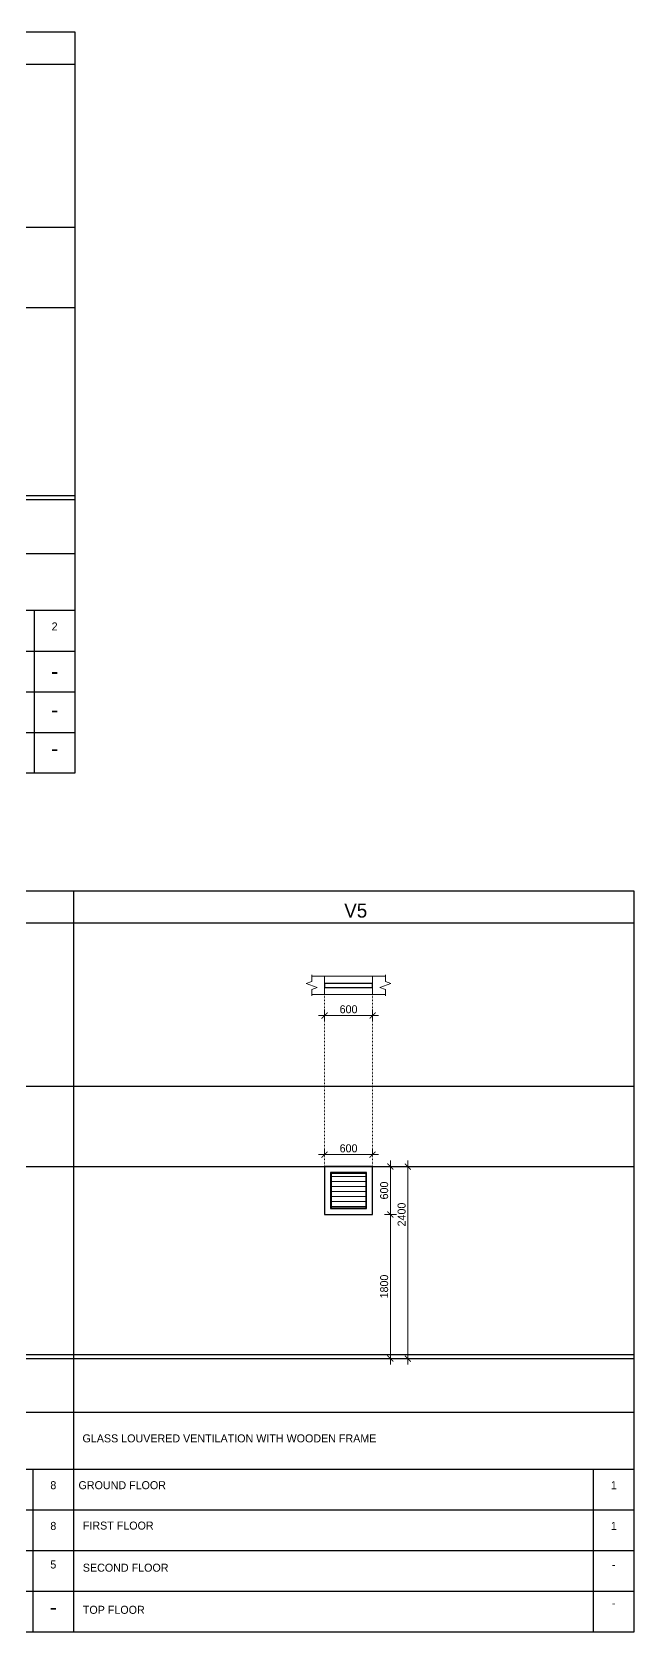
# Model space of a CAD drawing. Header units: inches. Extents: x -3071 to 2014935, y -37057 to 549694.
# Drawn here: x 1478230 to 1485748, y 481050 to 501048 of the extents above; entities that cross this region are included whole.
import ezdxf

# ---------------------------------------------------------------- set-up
doc = ezdxf.new("R2010")
doc.units = ezdxf.units.IN
doc.header["$MEASUREMENT"] = 0
doc.linetypes.add('DOT', pattern=[0.25, 0, -0.25])
for name, color, linetype, lineweight in [('001-Archi- Break Line', 25, 'Continuous', 13), ('001-Archi- door window elevation', 92, 'Continuous', 25), ('001-Archi- Opening', 90, 'Continuous', 25), ('001-Archi-Dimension', 200, 'Continuous', 18), ('001-Archi-Elev 3', 212, 'Continuous', 30), ('001-Archi-Elev 4', 246, 'Continuous', 25), ('001-Archi-hatch', 9, 'Continuous', 0), ('001-Archi-sill', 22, 'Continuous', 15), ('001-Archi-Text', 180, 'Continuous', 18)]:
    doc.layers.add(name, color=color, linetype=linetype, lineweight=lineweight)
doc.styles.add('Archi 100', font='GOTHIC.TTF', dxfattribs={"height": 200})
doc.styles.add('Archi 50', font='GOTHIC.TTF', dxfattribs={"height": 100})
doc.dimstyles.new('Archi 50', dxfattribs={"dimscale": 0.5, "dimtxt": 100, "dimasz": 150, "dimexe": 150, "dimexo": 300, "dimgap": 50, "dimtad": 1, "dimdec": 0, "dimzin": 0, "dimdsep": 46, "dimtxsty": 'Archi 50', "dimblk": 'ARCHTICK', "dimcen": 0.09, "dimdle": 150, "dimclrd": 256, "dimclre": 256, "dimclrt": 256, "dimadec": 0, "dimazin": 0, "dimtfac": 1, "dimtdec": 0, "dimtix": 1, "dimtofl": 0, "dimtmove": 0, "dimatfit": 0, "dimfxl": 150, "dimfxlon": 1, "dimtolj": 1, "dimtzin": 0, "dimlwd": -1, "dimlwe": -1, "dimarcsym": 0})

# ---------------------------------------------------------------- blocks, each defined once
blk = doc.blocks.new('_ArchTick')
at = {"color": 0, "linetype": 'ByBlock', "const_width": 0.15}
blk.add_lwpolyline([(-0.5, -0.5), (0.5, 0.5)], dxfattribs=at)
blk = doc.blocks.new('*D1613')
at = {"layer": '001-Archi-Dimension', "transparency": 16777216}
for p, q in [((1481808, 488755), (1482558, 488755)), ((1481883, 488830), (1481883, 488680)), ((1482483, 488830), (1482483, 488680))]:
    blk.add_line(p, q, dxfattribs=at)
at = {"layer": 'Defpoints', "color": 0, "transparency": 16777216}
for p in [(1481883, 489017), (1482483, 489017), (1482483, 488755)]:
    blk.add_point(p, dxfattribs=at)
at = {"layer": '001-Archi-Dimension', "transparency": 16777216, "xscale": 75, "yscale": 75, "zscale": 75, "rotation": 180}
blk.add_blockref('_ArchTick', (1481883, 488755), dxfattribs=at)
at = {"layer": '001-Archi-Dimension', "transparency": 16777216, "xscale": 75, "yscale": 75, "zscale": 75}
blk.add_blockref('_ArchTick', (1482483, 488755), dxfattribs=at)
at = {"layer": '001-Archi-Dimension', "transparency": 16777216, "insert": (1482183, 488833), "char_height": 100, "attachment_point": 5, "style": 'Archi 50'}
blk.add_mtext('\\A1;600', dxfattribs=at)
blk = doc.blocks.new('*D1563')
at = {"layer": '001-Archi-Dimension', "transparency": 16777216}
for p, q in [((1482633, 486268), (1482781, 486268)), ((1482706, 486343), (1482706, 484393)), ((1482633, 484468), (1482781, 484468))]:
    blk.add_line(p, q, dxfattribs=at)
at = {"layer": 'Defpoints', "color": 0, "transparency": 16777216}
for p in [(1482483, 486268), (1482483, 484468), (1482706, 484468)]:
    blk.add_point(p, dxfattribs=at)
at = {"layer": '001-Archi-Dimension', "transparency": 16777216, "xscale": 75, "yscale": 75, "zscale": 75}
for p, rotation in [((1482706, 486268), 90), ((1482706, 484468), 270)]:
    blk.add_blockref('_ArchTick', p, dxfattribs=dict(at, rotation=rotation))
at = {"layer": '001-Archi-Dimension', "transparency": 16777216, "insert": (1482628, 485368), "char_height": 100, "attachment_point": 5, "rotation": 90, "style": 'Archi 50'}
blk.add_mtext('\\A1;1800', dxfattribs=at)
blk = doc.blocks.new('*D1564')
at = {"layer": '001-Archi-Dimension', "transparency": 16777216}
for p, q in [((1482633, 486868), (1482781, 486868)), ((1482706, 486193), (1482706, 486943)), ((1482633, 486268), (1482781, 486268))]:
    blk.add_line(p, q, dxfattribs=at)
at = {"layer": 'Defpoints', "color": 0, "transparency": 16777216}
for p in [(1482483, 486868), (1482706, 486868), (1482483, 486268)]:
    blk.add_point(p, dxfattribs=at)
at = {"layer": '001-Archi-Dimension', "transparency": 16777216, "xscale": 75, "yscale": 75, "zscale": 75}
for p, rotation in [((1482706, 486868), 90), ((1482706, 486268), 270)]:
    blk.add_blockref('_ArchTick', p, dxfattribs=dict(at, rotation=rotation))
at = {"layer": '001-Archi-Dimension', "transparency": 16777216, "insert": (1482628, 486568), "char_height": 100, "attachment_point": 5, "rotation": 90, "style": 'Archi 50'}
blk.add_mtext('\\A1;600', dxfattribs=at)
blk = doc.blocks.new('*D1565')
at = {"layer": '001-Archi-Dimension', "transparency": 16777216}
for p, q in [((1482848, 486868), (1482998, 486868)), ((1482923, 486943), (1482923, 484393)), ((1482848, 484468), (1482998, 484468))]:
    blk.add_line(p, q, dxfattribs=at)
at = {"layer": 'Defpoints', "color": 0, "transparency": 16777216}
for p in [(1482483, 486868), (1482483, 484468), (1482923, 484468)]:
    blk.add_point(p, dxfattribs=at)
at = {"layer": '001-Archi-Dimension', "transparency": 16777216, "xscale": 75, "yscale": 75, "zscale": 75}
for p, rotation in [((1482923, 486868), 90), ((1482923, 484468), 270)]:
    blk.add_blockref('_ArchTick', p, dxfattribs=dict(at, rotation=rotation))
at = {"layer": '001-Archi-Dimension', "transparency": 16777216, "insert": (1482846, 486268), "char_height": 100, "attachment_point": 5, "rotation": 90, "style": 'Archi 50'}
blk.add_mtext('\\A1;2400', dxfattribs=at)
blk = doc.blocks.new('*D1566')
at = {"layer": '001-Archi-Dimension', "transparency": 16777216}
for p, q in [((1481808, 487017), (1482558, 487017)), ((1481883, 487017), (1481883, 487092)), ((1482483, 487017), (1482483, 487092))]:
    blk.add_line(p, q, dxfattribs=at)
at = {"layer": 'Defpoints', "color": 0, "transparency": 16777216}
for p in [(1482483, 487017), (1481883, 486868), (1482483, 486868)]:
    blk.add_point(p, dxfattribs=at)
at = {"layer": '001-Archi-Dimension', "transparency": 16777216, "xscale": 75, "yscale": 75, "zscale": 75, "rotation": 180}
blk.add_blockref('_ArchTick', (1481883, 487017), dxfattribs=at)
at = {"layer": '001-Archi-Dimension', "transparency": 16777216, "xscale": 75, "yscale": 75, "zscale": 75}
blk.add_blockref('_ArchTick', (1482483, 487017), dxfattribs=at)
at = {"layer": '001-Archi-Dimension', "transparency": 16777216, "insert": (1482183, 487095), "char_height": 100, "attachment_point": 5, "style": 'Archi 50'}
blk.add_mtext('\\A1;600', dxfattribs=at)

msp = doc.modelspace()

# ---------------------------------------------------------------- hatches: boundary and pattern name
at = {"layer": '001-Archi-hatch'}
h = msp.add_hatch(dxfattribs=at)
h.set_pattern_fill('ANSI31', color=256, scale=500, angle=135)
h.set_pattern_definition([(180, (1136639.06, 388993.17), (-1e-14, -62.5), [])])
h.paths.add_polyline_path([(1481968.36, 486352.87), (1482398.36, 486352.87), (1482398.36, 486782.87), (1481968.36, 486782.87)])

# ---------------------------------------------------------------- linework, layer by layer
at = {"layer": '001-Archi- Break Line', "linetype": 'Continuous'}
for points in [[(1481723.31, 489264.86), (1481723.31, 489182.36), (1481654.62, 489157.36), (1481792, 489107.36), (1481723.31, 489082.36), (1481723.31, 488999.86)], [(1482643.42, 489264.86), (1482643.42, 489182.36), (1482712.1, 489157.36), (1482574.73, 489107.36), (1482643.42, 489082.36), (1482643.42, 488999.86)]]:
    msp.add_lwpolyline(points, dxfattribs=at)
at = {"layer": '001-Archi- door window elevation'}
for points in [[(1481883.36, 486267.87), (1482483.36, 486267.87), (1482483.36, 486867.87), (1481883.36, 486867.87)], [(1481958.36, 486342.87), (1482408.36, 486342.87), (1482408.36, 486792.87), (1481958.36, 486792.87)]]:
    msp.add_lwpolyline(points, close=True, dxfattribs=at)
at = {"layer": '001-Archi- Opening'}
msp.add_lwpolyline([(1481883.36, 489107.36), (1482483.36, 489107.36), (1482483.36, 489157.36), (1481883.36, 489157.36), (1481883.36, 489107.36)], dxfattribs=at)
at = {"layer": '001-Archi-Elev 3'}
for p, q in [((1478763.58, 501048.21), (1478763.58, 491783.55)), ((1445763.58, 500648.21), (1478763.58, 500648.21)), ((1445763.58, 498607.8), (1478763.58, 498607.8)), ((1445763.58, 494531.26), (1478763.58, 494531.26)), ((1445763.58, 493820.36), (1478763.58, 493820.36)), ((1450763.58, 493311.16), (1478763.58, 493311.16)), ((1450763.58, 492801.96), (1478763.58, 492801.96)), ((1450763.58, 492292.76), (1478763.58, 492292.76)), ((1478747.51, 490314.8), (1478747.51, 481050.14)), ((1445747.51, 489914.8), (1485747.51, 489914.8)), ((1445747.51, 487874.39), (1485747.51, 487874.39)), ((1445747.51, 483797.84), (1485747.51, 483797.84)), ((1445747.51, 483086.95), (1485747.51, 483086.95)), ((1450747.51, 482577.75), (1485747.51, 482577.75)), ((1450747.51, 482068.55), (1485747.51, 482068.55)), ((1450747.51, 481559.34), (1485747.51, 481559.34))]:
    msp.add_line(p, q, dxfattribs=at)
for points in [[(1478763.58, 491783.55), (1445763.58, 491783.55), (1445763.58, 501048.21), (1478763.58, 501048.21)], [(1478254.38, 493820.36), (1478254.38, 491783.55)], [(1445747.51, 481050.14), (1445747.51, 490314.8), (1485747.51, 490314.8), (1485747.51, 481050.14), (1445747.51, 481050.14)], [(1478238.31, 483086.95), (1478238.31, 481050.14)], [(1485238.31, 483086.95), (1485238.31, 481050.14)]]:
    msp.add_lwpolyline(points, dxfattribs=at)
at = {"layer": '001-Archi-Elev 4', "ltscale": 1000}
for p, q in [((1446924.76, 497603.51), (1478763.58, 497603.51)), ((1446924.76, 495203.51), (1478763.58, 495203.51)), ((1446908.69, 486870.1), (1485747.51, 486870.1)), ((1446908.69, 484470.1), (1485747.51, 484470.1))]:
    msp.add_line(p, q, dxfattribs=at)
at = {"layer": '001-Archi-Elev 4', "ltscale": 0.2}
for p, q in [((1446924.76, 495253.51), (1478763.58, 495253.51)), ((1446908.69, 484520.1), (1485747.51, 484520.1))]:
    msp.add_line(p, q, dxfattribs=at)
at = {"layer": '001-Archi-hatch', "linetype": 'DOT'}
for p, q in [((1481883.36, 489017.36), (1481883.36, 486867.87)), ((1482483.36, 489017.36), (1482483.36, 486867.87))]:
    msp.add_line(p, q, dxfattribs=at)
at = {"layer": '001-Archi-hatch'}
for points in [[(1481723.31, 489017.36), (1481883.36, 489017.36), (1481883.36, 489247.36), (1481723.31, 489247.36)], [(1482643.42, 489017.36), (1482483.36, 489017.36), (1482483.36, 489247.36), (1482643.42, 489247.36)]]:
    msp.add_lwpolyline(points, dxfattribs=at)
msp.add_lwpolyline([(1481968.36, 486352.87), (1482398.36, 486352.87), (1482398.36, 486782.87), (1481968.36, 486782.87)], close=True, dxfattribs=at)
at = {"layer": '001-Archi-sill'}
msp.add_lwpolyline([(1481883.36, 489017.36), (1482483.36, 489017.36), (1482483.36, 489247.36), (1481883.36, 489247.36)], close=True, dxfattribs=at)

# ---------------------------------------------------------------- texts
at = {"layer": '001-Archi-Text', "attachment_point": 1, "style": 'Archi 100'}
for s, width, insert, char_height in [('\\pxqc;2', 388.6958, (1478317.23, 493668.61), 100), ('\\pxqc;-', 388.6958, (1478317.23, 493159.41), 200), ('\\pxqc;-', 388.6958, (1478317.23, 492677.23), 200), ('\\pxqc;-', 388.6958, (1478317.23, 492195.05), 200), ('\\pxqc;V5', 795.4141, (1481874.65, 490154.63), 175), ('GLASS LOUVERED VENTILATION WITH WOODEN FRAME ', 6910.6977, (1478860.12, 483520.22), 100), ('\\pxqc;8', 388.6958, (1478301.16, 482935.2), 100), ('GROUND FLOOR', 2902.3558, (1478810.36, 482935.2), 100), ('\\pxqc;1', 388.6958, (1485301.16, 482935.2), 100), ('\\pxqc;8', 388.6958, (1478301.16, 482426), 100), ('FIRST FLOOR', 1652.6819, (1478864.33, 482430.11), 100), ('\\pxqc;1', 388.6958, (1485301.16, 482426), 100), ('\\pxqc;5', 388.6958, (1478301.16, 481943.82), 100), ('SECOND FLOOR', 1652.6819, (1478864.33, 481903.79), 100), ('\\pxqc;-', 388.6958, (1485301.16, 481943.82), 100), ('TOP FLOOR', 1652.6819, (1478864.33, 481377.48), 100), ('\\pxqc;-', 388.6958, (1485301.16, 481461.64), 100), ('\\pxqc;-', 388.6958, (1478301.16, 481461.64), 200)]:
    msp.add_mtext_dynamic_manual_height_columns(s, width=width, gutter_width=12.5, heights=[0], dxfattribs=dict(at, insert=insert, char_height=char_height))

# ---------------------------------------------------------------- dimensions: what is measured, and where the dimension line sits
at = {"layer": '001-Archi-Dimension'}
dim = msp.add_linear_dim(base=(1482483.36, 488755.3), p1=(1481883.36, 489017.36), p2=(1482483.36, 489017.36), dimstyle='Archi 50', dxfattribs=at)
dim.commit()
dim.dimension.update_dxf_attribs({"geometry": '*D1613', "text_midpoint": (1482183.36, 488832.82)})
dim = msp.add_linear_dim(base=(1482483.36, 487017.23), p1=(1481883.36, 486867.87), p2=(1482483.36, 486867.87), dimstyle='Archi 50', override={"dimtmove": 1}, dxfattribs=at)
dim.commit()
dim.dimension.update_dxf_attribs({"geometry": '*D1566', "text_midpoint": (1482183.36, 487094.75)})
dim = msp.add_linear_dim(base=(1482705.76, 486867.87), p1=(1482483.36, 486267.87), p2=(1482483.36, 486867.87), angle=90, dimstyle='Archi 50', override={"dimtmove": 1}, dxfattribs=at)
dim.commit()
dim.dimension.update_dxf_attribs({"geometry": '*D1564', "text_midpoint": (1482628.25, 486567.87)})
dim = msp.add_linear_dim(base=(1482923.42, 484467.87), p1=(1482483.36, 486867.87), p2=(1482483.36, 484467.87), angle=90, dimstyle='Archi 50', dxfattribs=at)
dim.commit()
dim.dimension.update_dxf_attribs({"geometry": '*D1565', "text_midpoint": (1482923.42, 486267.87), "dimtype": 160})
dim = msp.add_linear_dim(base=(1482705.76, 484467.87), p1=(1482483.36, 486267.87), p2=(1482483.36, 484467.87), angle=90, dimstyle='Archi 50', dxfattribs=at)
dim.commit()
dim.dimension.update_dxf_attribs({"geometry": '*D1563', "text_midpoint": (1482628.25, 485367.87)})

doc.saveas('drawing.dxf')
